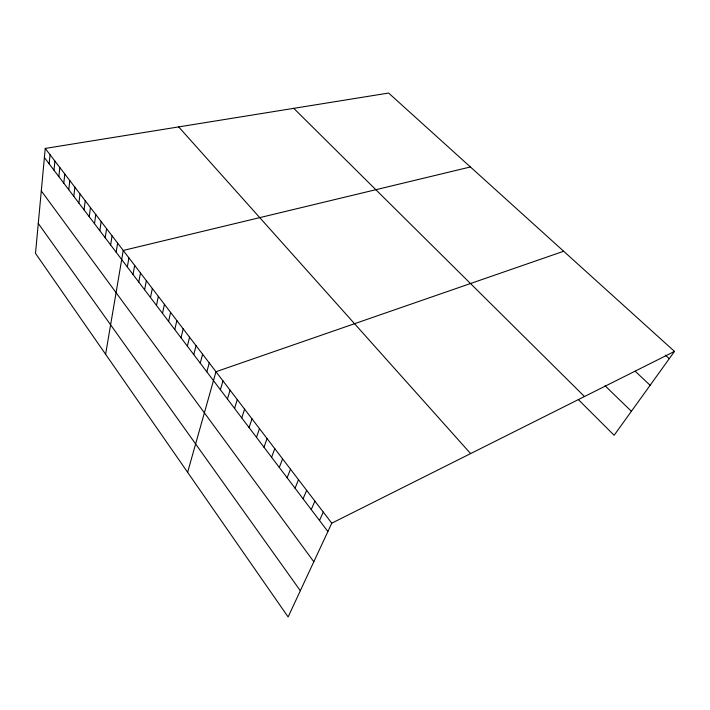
<?xml version="1.0" encoding="UTF-8"?>
<svg xmlns="http://www.w3.org/2000/svg" width="710" height="710" viewBox="0 0 710 710"><rect width="100%" height="100%" fill="white"/><g stroke="black" fill="none" stroke-linecap="round" stroke-linejoin="round"><path stroke-width="1.06" d="M45.236 148.425L35.5 253.364L288.118 616.954L331.774 523.181L674.5 351.414L388.618 93.046L45.236 148.425L331.774 523.181M49.159 163.85L50.046 154.718M53.987 170.214L54.91 161.081M58.859 176.639L59.826 167.516M63.785 183.144L64.796 174.012M68.763 189.712L69.82 180.588M73.804 196.351L74.905 187.227M78.89 203.069L80.035 193.945M84.037 209.858L85.227 200.735M89.238 216.719L90.481 207.595M94.501 223.659L95.788 214.544M99.817 230.67L101.157 221.564M105.195 237.77L106.58 228.664M110.636 244.941L112.073 235.844M116.138 252.201L117.629 243.104M105.612 354.272L123.238 250.452L470.41 166.965M127.33 266.96L128.927 257.881M133.018 274.468L134.669 265.398M138.778 282.065L140.482 273.004M144.6 289.751L146.366 280.698M150.493 297.525L152.322 288.482M156.457 305.389L158.348 296.363M162.492 313.35L164.445 304.333M168.598 321.408L170.613 312.4M174.775 329.555L176.852 320.565M181.032 337.809L183.171 328.836M187.36 346.152L189.57 337.197M193.768 354.609L196.049 345.672M200.255 363.165L202.607 354.246M206.823 371.827L209.246 362.934M187.626 472.328L215.973 371.72L563.669 251.251M220.402 389.755L222.984 380.897M227.431 399.02L230.093 390.189M234.557 408.41L237.291 399.615M241.764 417.933L244.586 409.155M249.077 427.571L251.988 418.829M256.488 437.342L259.478 428.627M263.987 447.247L267.075 438.567M271.602 457.284L274.779 448.631M279.314 467.455L282.58 458.846M287.124 477.768L290.496 469.195M295.049 488.223L298.519 479.694M303.09 498.828L306.658 490.335M311.237 509.576L314.912 501.127M319.5 520.474L323.281 512.07M674.5 351.414L614.132 435.283L578.322 399.552M665.35 355.106L669.273 358.683M635.104 371.17L650.12 385.29M605.133 385.823L631.394 411.294M293.771 108.346L584.481 396.526M178.68 126.904L470.615 453.592M44.384 157.549L327.887 531.533M41.295 190.91L313.82 561.743M38.278 223.446L300.33 590.72"/></g></svg>
